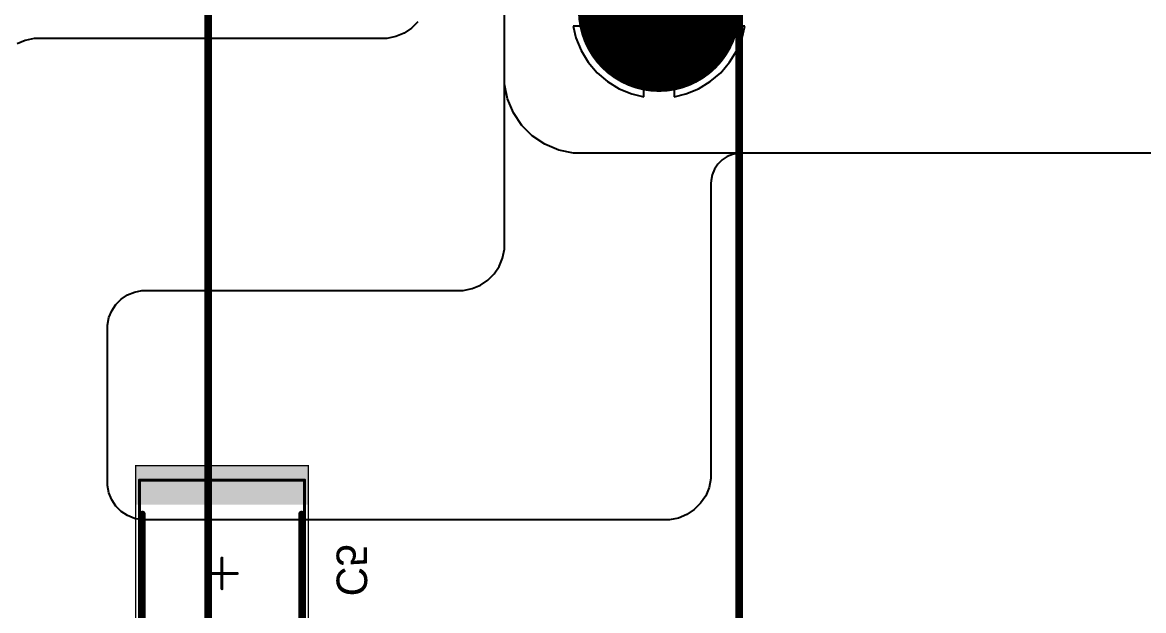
# Model space of a CAD drawing. Header units: millimetres. Extents: x 25 to 183, y 185 to 406.
# Drawn here: x 66.12 to 102.81, y 296.18 to 315.42 of the extents above; entities that cross this region are included whole.
import ezdxf

# ---------------------------------------------------------------- set-up
doc = ezdxf.new("R2010")
doc.units = ezdxf.units.MM
for name, color, linetype in [('BottomLayer', 5, 'Continuous'), ('BottomOverlay', 54, 'Continuous'), ('BottomPaste', 16, 'Continuous'), ('BottomSolder', 6, 'Continuous'), ('Mechanical13', 56, 'Continuous'), ('Mechanical15', 56, 'Continuous'), ('MultiLayer', 9, 'Continuous'), ('PadHoleLayer', 156, 'Continuous'), ('TopLayer', 1, 'Continuous'), ('TopOverlay', 2, 'Continuous'), ('TopSolder', 216, 'Continuous')]:
    doc.layers.add(name, color=color, linetype=linetype)

# ---------------------------------------------------------------- blocks, each defined once
blk = doc.blocks.new('HEAT_SINK_C40_058_VE_1862')
at = {"layer": 'BottomLayer', "const_width": 2.55}
blk.add_lwpolyline([(-1.275, -53.925, 1), (1.275, -53.925, 1)], format="xyb", close=True, dxfattribs=at)
at = {"layer": 'BottomSolder', "const_width": 2.652}
blk.add_lwpolyline([(-1.326, -53.925, 1), (1.326, -53.925, 1)], format="xyb", close=True, dxfattribs=at)
at = {"layer": 'MultiLayer', "const_width": 2.55}
blk.add_lwpolyline([(-1.275, -53.925, 1), (1.275, -53.925, 1)], format="xyb", close=True, dxfattribs=at)
at = {"layer": 'PadHoleLayer', "const_width": 1.5}
blk.add_lwpolyline([(-0.75, -53.925, 1), (0.75, -53.925, 1)], format="xyb", close=True, dxfattribs=at)
at = {"layer": 'TopLayer', "const_width": 2.55}
blk.add_lwpolyline([(-1.275, -53.925, 1), (1.275, -53.925, 1)], format="xyb", close=True, dxfattribs=at)
at = {"layer": 'TopOverlay', "const_width": 0.254}
for points in [[(-2.625, 2), (-2.625, -56)], [(14.75, 2), (14.75, -56)]]:
    blk.add_lwpolyline(points, dxfattribs=at)
at = {"layer": 'TopSolder', "const_width": 2.652}
blk.add_lwpolyline([(-1.326, -53.925, 1), (1.326, -53.925, 1)], format="xyb", close=True, dxfattribs=at)
blk = doc.blocks.new('SMD_C_2220_B_1951')
at = {"layer": 'BottomLayer'}
for points in [[(-3.4, 2.7), (-3.4, -2.7), (-2.35, 2.7), (-2.35, -2.7)], [(2.35, 2.7), (2.35, -2.7), (3.4, 2.7), (3.4, -2.7)]]:
    blk.add_solid(points, dxfattribs=at)
at = {"layer": 'BottomOverlay', "const_width": 0.2}
for points in [[(-1.95, 2.6), (1.95, 2.6)], [(-1.95, -2.6), (1.95, -2.6)]]:
    blk.add_lwpolyline(points, dxfattribs=at)
at = {"layer": 'BottomOverlay', "const_width": 0.1}
for points in [[(-2, 2.6, 1), (-1.9, 2.6, 1)], [(1.9, 2.6, 1), (2, 2.6, 1)], [(-2, -2.6, 1), (-1.9, -2.6, 1)], [(1.9, -2.6, 1), (2, -2.6, 1)]]:
    blk.add_lwpolyline(points, format="xyb", close=True, dxfattribs=at)
at = {"layer": 'BottomPaste'}
for points in [[(-3.4, 2.7), (-3.4, -2.7), (-2.35, 2.7), (-2.35, -2.7)], [(2.35, 2.7), (2.35, -2.7), (3.4, 2.7), (3.4, -2.7)]]:
    blk.add_solid(points, dxfattribs=at)
at = {"layer": 'BottomSolder'}
for points in [[(-3.502, 2.802), (-3.502, -2.802), (-2.248, 2.802), (-2.248, -2.802)], [(2.248, 2.802), (2.248, -2.802), (3.502, 2.802), (3.502, -2.802)]]:
    blk.add_solid(points, dxfattribs=at)
at = {"layer": 'Mechanical13', "const_width": 0.1}
for points in [[(-3.05, 2.7), (-3.05, -2.7)], [(-3.05, 2.7), (3.05, 2.7)], [(3.05, 2.7), (3.05, -2.7)], [(-3.05, -2.7), (3.05, -2.7)]]:
    blk.add_lwpolyline(points, dxfattribs=at)
at = {"layer": 'Mechanical13', "const_width": 0.05}
for points in [[(-3.075, 2.7, 1), (-3.025, 2.7, 1)], [(-3.075, 2.7, 1), (-3.025, 2.7, 1)], [(3.025, 2.7, 1), (3.075, 2.7, 1)], [(3.025, 2.7, 1), (3.075, 2.7, 1)], [(-3.075, -2.7, 1), (-3.025, -2.7, 1)], [(-3.075, -2.7, 1), (-3.025, -2.7, 1)], [(3.025, -2.7, 1), (3.075, -2.7, 1)], [(3.025, -2.7, 1), (3.075, -2.7, 1)]]:
    blk.add_lwpolyline(points, format="xyb", close=True, dxfattribs=at)
at = {"layer": 'Mechanical15'}
for points, const_width in [([(-3.525, 2.825), (-3.525, -2.825)], 0.05), ([(-3.525, 2.825), (3.525, 2.825)], 0.05), ([(3.525, 2.825), (3.525, -2.825)], 0.05), ([(0, 0.5), (0, -0.5)], 0.1), ([(-0.5, 0), (0.5, 0)], 0.1), ([(-3.525, -2.825), (3.525, -2.825)], 0.05)]:
    blk.add_lwpolyline(points, dxfattribs=dict(at, const_width=const_width))
for points, const_width in [([(-3.537, 2.825, 1), (-3.512, 2.825, 1)], 0.025), ([(-3.537, 2.825, 1), (-3.512, 2.825, 1)], 0.025), ([(3.512, 2.825, 1), (3.537, 2.825, 1)], 0.025), ([(3.512, 2.825, 1), (3.537, 2.825, 1)], 0.025), ([(-0.025, 0.5, 1), (0.025, 0.5, 1)], 0.05), ([(-0.525, 0, 1), (-0.475, 0, 1)], 0.05), ([(0.475, 0, 1), (0.525, 0, 1)], 0.05), ([(-0.025, -0.5, 1), (0.025, -0.5, 1)], 0.05), ([(-3.537, -2.825, 1), (-3.512, -2.825, 1)], 0.025), ([(-3.537, -2.825, 1), (-3.512, -2.825, 1)], 0.025), ([(3.512, -2.825, 1), (3.537, -2.825, 1)], 0.025), ([(3.512, -2.825, 1), (3.537, -2.825, 1)], 0.025)]:
    blk.add_lwpolyline(points, format="xyb", close=True, dxfattribs=dict(at, const_width=const_width))

msp = doc.modelspace()

# ---------------------------------------------------------------- linework, layer by layer
at = {"layer": 'BottomLayer'}
for p, q in [((81.9, 308.15), (81.9, 317.78)), ((78.856, 315.235), (78.611, 315.071)), ((79.065, 315.444), (78.856, 315.235)), ((66.215, 314.835), (65.943, 314.723)), ((66.503, 314.893), (66.215, 314.835)), ((66.65, 314.9), (66.503, 314.893)), ((77.9, 314.9), (66.65, 314.9)), ((66.65, 314.9), (66.65, 314.9)), ((78.048, 314.9), (77.9, 314.9)), ((78.338, 314.958), (78.048, 314.9)), ((78.611, 315.071), (78.338, 314.958)), ((89.552, 311.145), (89.36, 311.107)), ((89.65, 311.15), (89.552, 311.145)), ((117.65, 311.15), (89.65, 311.15)), ((89.65, 311.15), (89.65, 311.15)), ((88.877, 310.784), (88.768, 310.621)), ((89.016, 310.923), (88.877, 310.784)), ((89.179, 311.032), (89.016, 310.923)), ((89.36, 311.107), (89.179, 311.032)), ((88.693, 310.44), (88.655, 310.248)), ((88.768, 310.621), (88.693, 310.44)), ((88.655, 310.248), (88.65, 310.15)), ((88.65, 310.15), (88.65, 300.65)), ((81.835, 307.715), (81.893, 308.003)), ((81.893, 308.003), (81.9, 308.15)), ((81.723, 307.443), (81.835, 307.715)), ((81.352, 306.99), (81.559, 307.198)), ((81.559, 307.198), (81.723, 307.443)), ((80.835, 306.715), (81.107, 306.827)), ((81.107, 306.827), (81.352, 306.99)), ((69.179, 306.197), (69.353, 306.371)), ((69.353, 306.371), (69.558, 306.508)), ((69.558, 306.508), (69.785, 306.602)), ((69.785, 306.602), (70.027, 306.65)), ((70.027, 306.65), (70.15, 306.65)), ((70.15, 306.65), (80.4, 306.65)), ((80.4, 306.65), (80.547, 306.657)), ((80.547, 306.657), (80.835, 306.715)), ((69.042, 305.992), (69.179, 306.197)), ((68.9, 305.523), (68.948, 305.765)), ((68.948, 305.765), (69.042, 305.992)), ((68.9, 305.4), (68.9, 305.523)), ((68.9, 305.28), (68.9, 305.4)), ((68.9, 305.4), (68.9, 305.4)), ((68.9, 305.4), (68.9, 305.4)), ((68.9, 305.4), (68.9, 305.4)), ((68.9, 300.4), (68.9, 305.28)), ((88.65, 300.502), (88.592, 300.212)), ((88.65, 300.65), (88.65, 300.65)), ((88.65, 300.65), (88.65, 300.502)), ((68.9, 300.277), (68.9, 300.4)), ((68.948, 300.035), (68.9, 300.277)), ((88.592, 300.212), (88.479, 299.939)), ((69.042, 299.808), (68.948, 300.035)), ((69.179, 299.603), (69.042, 299.808)), ((88.479, 299.939), (88.315, 299.694)), ((69.353, 299.429), (69.179, 299.603)), ((69.558, 299.292), (69.353, 299.429)), ((88.106, 299.485), (87.86, 299.321)), ((88.315, 299.694), (88.106, 299.485)), ((69.785, 299.198), (69.558, 299.292)), ((70.027, 299.15), (69.785, 299.198)), ((70.15, 299.15), (70.027, 299.15)), ((81.9, 299.15), (70.15, 299.15)), ((70.15, 299.15), (70.15, 299.15)), ((87.15, 299.15), (81.9, 299.15)), ((87.298, 299.15), (87.15, 299.15)), ((87.587, 299.208), (87.298, 299.15)), ((87.86, 299.321), (87.587, 299.208))]:
    msp.add_line(p, q, dxfattribs=at)
at = {"layer": 'TopLayer'}
for p, q in [((81.9, 313.65), (81.9, 317.65)), ((86.45, 315.3), (84.139, 315.3)), ((84.139, 315.3), (84.231, 314.917)), ((86.45, 312.989), (86.45, 315.3)), ((89.761, 315.3), (87.45, 315.3)), ((87.45, 315.3), (87.45, 312.989)), ((89.669, 314.917), (89.761, 315.3)), ((84.231, 314.917), (84.403, 314.502)), ((89.497, 314.502), (89.669, 314.917)), ((84.403, 314.502), (84.637, 314.12)), ((89.263, 314.12), (89.497, 314.502)), ((84.637, 314.12), (84.929, 313.778)), ((88.972, 313.778), (89.263, 314.12)), ((84.929, 313.778), (85.27, 313.487)), ((88.63, 313.487), (88.972, 313.778)), ((81.9, 313.404), (81.9, 313.65)), ((81.996, 312.921), (81.9, 313.404)), ((85.27, 313.487), (85.652, 313.253)), ((88.248, 313.253), (88.63, 313.487)), ((85.652, 313.253), (86.067, 313.081)), ((86.067, 313.081), (86.45, 312.989)), ((87.45, 312.989), (87.833, 313.081)), ((87.833, 313.081), (88.248, 313.253)), ((82.185, 312.466), (81.996, 312.921)), ((82.458, 312.056), (82.185, 312.466)), ((82.806, 311.708), (82.458, 312.056)), ((83.216, 311.435), (82.806, 311.708)), ((83.671, 311.246), (83.216, 311.435)), ((84.154, 311.15), (83.671, 311.246)), ((84.4, 311.15), (84.154, 311.15)), ((125.4, 311.15), (84.4, 311.15)), ((84.4, 311.15), (84.4, 311.15))]:
    msp.add_line(p, q, dxfattribs=at)

# ---------------------------------------------------------------- block references
for name, p, rotation in [('HEAT_SINK_C40_058_VE_1862', (86.95, 261.875), 180), ('SMD_C_2220_B_1951', (72.65, 297.4), 90)]:
    msp.add_blockref(name, p, dxfattribs=dict(rotation=rotation))

# ---------------------------------------------------------------- texts
at = {"layer": 'BottomOverlay', "text_generation_flag": 2}
msp.add_text('C5', height=1, rotation=270, dxfattribs=at).set_placement((76.4, 296.65))

doc.saveas('drawing.dxf')
